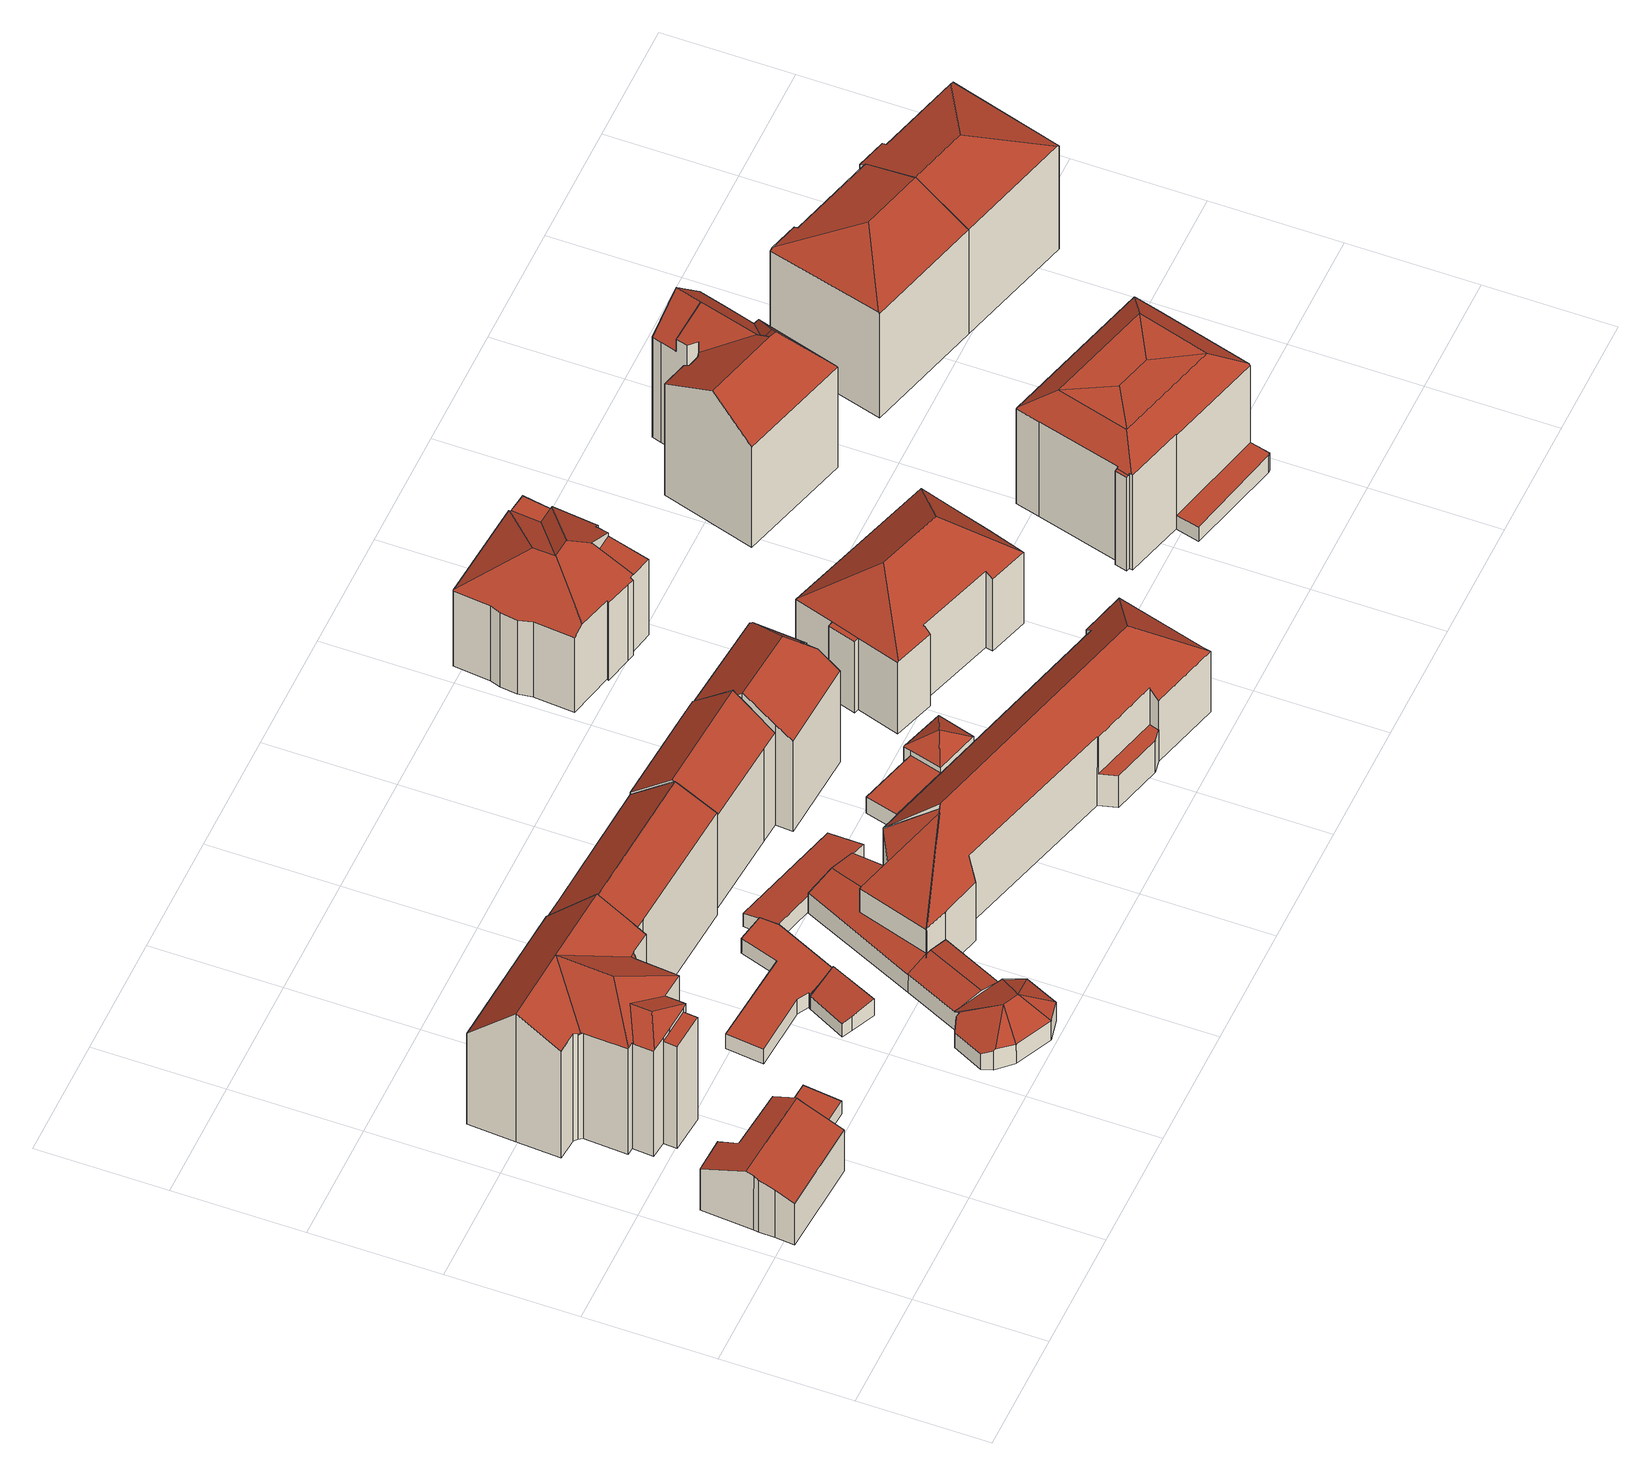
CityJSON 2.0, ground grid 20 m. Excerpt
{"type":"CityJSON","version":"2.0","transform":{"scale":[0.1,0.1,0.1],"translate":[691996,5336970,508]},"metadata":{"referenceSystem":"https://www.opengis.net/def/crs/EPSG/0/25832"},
"CityObjects":{
"building1":{"type":"Building","attributes":{"Gemeindeschluessel":"09162000","HoeheDach":"522.410","HoeheGrund":"511.193","Methode":"2000","NiedrigsteTraufeDesGebaeudes":"519.372","Geometrietyp2DReferenz":"3000","function":"31001_1000","roofType":"3100","measuredHeight":11.22,"storeysAboveGround":2},"address":[{"country":"Germany","locality":"München","thoroughfareName":"Franz-Joseph-Straße 9a"}],"geometry":[{"type":"Solid","lod":"2","boundaries":[[[[0,1,2,3,4,5]],[[6,7,8,9]],[[10,11,12,13,14,15,9,8,16,17]],[[3,2,11,10]],[[1,0,13,12]],[[18,19,17,16]],[[7,18,16,8]],[[20,21,15,14]],[[19,4,3,10,17]],[[0,5,20,14,13]],[[2,1,12,11]],[[20,5,4,19,18,7,6,21]],[[21,6,9,15]]]],"semantics":{"surfaces":[{"type":"RoofSurface","Dachneigung":"67.005","Dachorientierung":"4.004","Flaeche":"81.381","Z_MAX":"11.217","Z_MAX_ASL":"522.410","Z_MIN":"8.178","Z_MIN_ASL":"519.372"},{"type":"WallSurface"},{"type":"GroundSurface"},{"type":"RoofSurface","Dachneigung":"67.005","Dachorientierung":"184.004","Flaeche":"116.898","Z_MAX":"11.217","Z_MAX_ASL":"522.410","Z_MIN":"8.182","Z_MIN_ASL":"519.376"}],"values":[[0,1,2,1,1,1,1,1,1,1,1,3,1]]}}]},
"building2":{"type":"Building","attributes":{"Gemeindeschluessel":"09162000","HoeheDach":"513.738","HoeheGrund":"511.150","Methode":"1000","NiedrigsteTraufeDesGebaeudes":"513.738","Geometrietyp2DReferenz":"3000","function":"31001_2000","roofType":"1000","measuredHeight":2.59},"geometry":[{"type":"Solid","lod":"2","boundaries":[[[[22,23,24,25]],[[26,25,24,27]],[[28,22,25,26]],[[29,23,22,28]],[[23,29,27,24]],[[26,27,29,28]]]],"semantics":{"surfaces":[{"type":"WallSurface"},{"type":"GroundSurface"},{"type":"RoofSurface","Dachneigung":"90.000","Dachorientierung":"-1.000","Flaeche":"46.722","Z_MAX":"2.588","Z_MAX_ASL":"513.738","Z_MIN":"2.588","Z_MIN_ASL":"513.738"}],"values":[[0,1,0,2,0,0]]}}]},
"building3":{"type":"Building","attributes":{"Gemeindeschluessel":"09162000","HoeheDach":"536.770","HoeheGrund":"511.160","Methode":"2000","NiedrigsteTraufeDesGebaeudes":"529.244","Geometrietyp2DReferenz":"3000","function":"31001_1000","roofType":"3100","measuredHeight":25.61,"storeysAboveGround":6},"address":[{"country":"Germany","locality":"München","thoroughfareName":"Franz-Joseph-Straße 9"}],"geometry":[{"type":"Solid","lod":"2","boundaries":[[[[30,31,32,33,34,35,36,37]],[[38,39,40,41]],[[42,31,30,43,44]],[[45,46,47,48]],[[40,39,49,50,51,52]],[[53,45,48,54,55]],[[56,57,58,59]],[[60,61,62,63]],[[63,62,64,65,66,67,68,69,53,55,41,40,52,42,44,70,71,72,73,74,75,59,58,76,77]],[[78,79,72,71]],[[65,80,81,82,66]],[[66,82,36,35,67]],[[48,47,39,38,54]],[[83,84,79,78,85,86,87]],[[36,82,81,88,87,37]],[[89,90,57,56,91,83,87]],[[92,88,81,80]],[[79,84,73,72]],[[51,50,93,33,32]],[[35,34,68,67]],[[31,42,52,51,32]],[[34,33,93,94]],[[64,95,92,80,65]],[[57,90,76,58]],[[87,86,96,97,43,30,37]],[[87,88,92,95,61,60,98,89]],[[34,94,99,69,68]],[[61,95,64,62]],[[70,97,96,85,78,71]],[[76,90,89,98,77]],[[99,45,53,69]],[[54,38,41,55]],[[84,83,74,73]],[[83,91,75,74]],[[46,49,39,47]],[[91,56,59,75]],[[43,97,70,44]],[[98,60,63,77]],[[86,85,96]],[[46,45,99,94,93,50,49]]]],"semantics":{"surfaces":[{"type":"RoofSurface","Dachneigung":"52.654","Dachorientierung":"186.209","Flaeche":"39.785","Z_MAX":"25.608","Z_MAX_ASL":"536.769","Z_MIN":"21.067","Z_MIN_ASL":"532.227"},{"type":"WallSurface"},{"type":"GroundSurface"},{"type":"RoofSurface","Dachneigung":"90.000","Dachorientierung":"-1.000","Flaeche":"13.067","Z_MAX":"20.440","Z_MAX_ASL":"531.600","Z_MIN":"20.440","Z_MIN_ASL":"531.600"},{"type":"RoofSurface","Dachneigung":"58.223","Dachorientierung":"186.199","Flaeche":"68.770","Z_MAX":"25.610","Z_MAX_ASL":"536.770","Z_MIN":"21.060","Z_MIN_ASL":"532.220"},{"type":"RoofSurface","Dachneigung":"60.095","Dachorientierung":"96.090","Flaeche":"72.304","Z_MAX":"25.610","Z_MAX_ASL":"536.770","Z_MIN":"21.061","Z_MIN_ASL":"532.221"},{"type":"RoofSurface","Dachneigung":"44.431","Dachorientierung":"6.199","Flaeche":"253.975","Z_MAX":"25.610","Z_MAX_ASL":"536.770","Z_MIN":"18.084","Z_MIN_ASL":"529.244"},{"type":"RoofSurface","Dachneigung":"89.869","Dachorientierung":"119.270","Flaeche":"0.317","Z_MAX":"21.061","Z_MAX_ASL":"532.221","Z_MIN":"21.060","Z_MIN_ASL":"532.220"},{"type":"RoofSurface","Dachneigung":"65.144","Dachorientierung":"276.071","Flaeche":"16.443","Z_MAX":"23.220","Z_MAX_ASL":"534.380","Z_MIN":"21.074","Z_MIN_ASL":"532.234"},{"type":"RoofSurface","Dachneigung":"67.250","Dachorientierung":"96.072","Flaeche":"17.717","Z_MAX":"23.220","Z_MAX_ASL":"534.380","Z_MIN":"21.072","Z_MIN_ASL":"532.232"},{"type":"RoofSurface","Dachneigung":"58.655","Dachorientierung":"276.054","Flaeche":"69.654","Z_MAX":"25.610","Z_MAX_ASL":"536.770","Z_MIN":"21.060","Z_MIN_ASL":"532.220"},{"type":"RoofSurface","Dachneigung":"58.226","Dachorientierung":"186.192","Flaeche":"73.418","Z_MAX":"25.610","Z_MAX_ASL":"536.770","Z_MIN":"21.060","Z_MIN_ASL":"532.220"},{"type":"RoofSurface","Dachneigung":"89.851","Dachorientierung":"6.209","Flaeche":"0.092","Z_MAX":"21.061","Z_MAX_ASL":"532.221","Z_MIN":"21.060","Z_MIN_ASL":"532.220"},{"type":"RoofSurface","Dachneigung":"51.369","Dachorientierung":"186.200","Flaeche":"16.796","Z_MAX":"23.220","Z_MAX_ASL":"534.380","Z_MIN":"21.060","Z_MIN_ASL":"532.220"}],"values":[[0,1,1,1,1,1,1,1,2,1,1,1,3,4,5,6,7,1,8,1,1,9,1,1,10,11,1,1,1,1,1,1,1,1,1,1,1,1,12,13]]}}]},
"building4":{"type":"Building","attributes":{"Gemeindeschluessel":"09162000","HoeheDach":"514.193","HoeheGrund":"510.880","Methode":"1000","NiedrigsteTraufeDesGebaeudes":"513.519","Geometrietyp2DReferenz":"3000","function":"31001_2000","roofType":"1000","measuredHeight":3.31},"geometry":[{"type":"Solid","lod":"2","boundaries":[[[[100,101,102,103,104]],[[102,105,106,103]],[[107,106,105,108,109]],[[107,109,100,104]],[[101,108,105,102]],[[103,106,107,104]],[[100,109,108,101]]]],"semantics":{"surfaces":[{"type":"GroundSurface"},{"type":"WallSurface"},{"type":"RoofSurface","Dachneigung":"83.325","Dachorientierung":"295.095","Flaeche":"41.810","Z_MAX":"3.313","Z_MAX_ASL":"514.193","Z_MIN":"2.639","Z_MIN_ASL":"513.519"}],"values":[[0,1,2,1,1,1,1]]}}]},
"building5":{"type":"Building","attributes":{"Gemeindeschluessel":"09162000","HoeheDach":"513.811","HoeheGrund":"510.930","Methode":"1000","NiedrigsteTraufeDesGebaeudes":"513.811","Geometrietyp2DReferenz":"3000","function":"31001_2000","roofType":"1000","measuredHeight":2.88},"geometry":[{"type":"Solid","lod":"2","boundaries":[[[[110,111,112,113]],[[103,114,115,102]],[[116,117,114,103]],[[118,119,120,121]],[[102,121,120,122,123,124,110,113,116,103]],[[119,125,122,120]],[[125,126,123,122]],[[123,126,127,124]],[[115,118,121,102]],[[112,117,116,113]],[[127,111,110,124]],[[117,112,111,127,126,125,119,118,115,114]]]],"semantics":{"surfaces":[{"type":"WallSurface"},{"type":"GroundSurface"},{"type":"RoofSurface","Dachneigung":"90.000","Dachorientierung":"-1.000","Flaeche":"147.790","Z_MAX":"2.881","Z_MAX_ASL":"513.811","Z_MIN":"2.881","Z_MIN_ASL":"513.811"}],"values":[[0,0,0,0,1,0,0,0,0,0,0,2]]}}]},
"building6":{"type":"Building","attributes":{"Gemeindeschluessel":"09162000","HoeheDach":"534.720","HoeheGrund":"511.130","Methode":"2000","NiedrigsteTraufeDesGebaeudes":"528.884","Geometrietyp2DReferenz":"3000","function":"31001_1000","roofType":"3100","measuredHeight":23.59,"storeysAboveGround":6},"address":[{"country":"Germany","locality":"München","thoroughfareName":"Franz-Joseph-Straße 7"}],"geometry":[{"type":"Solid","lod":"2","boundaries":[[[[128,129,130,131]],[[132,133,134,135]],[[136,137,132,135,138]],[[129,139,140,130]],[[133,128,131,134]],[[141,142,143,144]],[[145,136,138,146]],[[136,145,147,148,149,137]],[[142,149,148,150,143]],[[148,147,151,150]],[[128,133,132,137,149,142,141,139,129]],[[139,141,144,140]],[[147,145,146,151]],[[150,151,146,138,135,134,131,130,140,144,143]]]],"semantics":{"surfaces":[{"type":"WallSurface"},{"type":"RoofSurface","Dachneigung":"48.668","Dachorientierung":"6.420","Flaeche":"220.846","Z_MAX":"23.590","Z_MAX_ASL":"534.720","Z_MIN":"17.754","Z_MIN_ASL":"528.884"},{"type":"RoofSurface","Dachneigung":"63.154","Dachorientierung":"186.420","Flaeche":"173.554","Z_MAX":"23.590","Z_MAX_ASL":"534.720","Z_MIN":"20.400","Z_MIN_ASL":"531.530"},{"type":"GroundSurface"}],"values":[[0,0,0,0,0,0,0,1,0,0,2,0,0,3]]}}]},
"building7":{"type":"Building","attributes":{"Gemeindeschluessel":"09162000","HoeheDach":"526.915","HoeheGrund":"510.510","Methode":"2000","NiedrigsteTraufeDesGebaeudes":"513.387","Geometrietyp2DReferenz":"3000","function":"31001_9998","roofType":"9999","measuredHeight":16.41},"geometry":[{"type":"Solid","lod":"2","boundaries":[[[[152,153,154]],[[155,156,157,158,159]],[[153,158,157,160,154]],[[161,162,163,164]],[[165,166,167,168]],[[166,169,167]],[[170,171,172,173,174]],[[175,176,177,178,179,180,181,182]],[[178,177,166,165,183,152,154,184]],[[185,183,173,172]],[[186,187,188,189,190]],[[152,183,185,191]],[[191,185,172,171,192,193,194,195,196,197,182,181,198,199,200,164,163,155,159]],[[177,176,166]],[[198,181,180,201,202]],[[170,174,165,168]],[[178,184,179]],[[190,203,204,186]],[[159,158,153,152,191]],[[200,205,206,207,161,164]],[[173,165,174]],[[193,167,169,208,194]],[[204,162,161,207,186]],[[187,206,205,209,210,188]],[[162,204,203,211,212,156,155,163]],[[169,166,176,175,213,214,215,208]],[[195,215,214,196]],[[186,207,206,187]],[[214,213,197,196]],[[190,211,203]],[[211,190,189,212]],[[160,157,156,201,180,179,184]],[[198,202,210,209,199]],[[154,160,184]],[[183,165,173]],[[194,208,215,195]],[[192,168,167,193]],[[170,168,192,171]],[[209,205,200,199]],[[201,156,212,189,188,210,202]],[[213,175,182,197]]]],"semantics":{"surfaces":[{"type":"WallSurface"},{"type":"RoofSurface","Dachneigung":"77.639","Dachorientierung":"114.746","Flaeche":"33.142","Z_MAX":"4.321","Z_MAX_ASL":"514.831","Z_MIN":"3.630","Z_MIN_ASL":"514.140"},{"type":"RoofSurface","Dachneigung":"59.253","Dachorientierung":"204.656","Flaeche":"24.293","Z_MAX":"6.550","Z_MAX_ASL":"517.060","Z_MIN":"3.778","Z_MIN_ASL":"514.288"},{"type":"RoofSurface","Dachneigung":"61.273","Dachorientierung":"222.460","Flaeche":"8.798","Z_MAX":"6.550","Z_MAX_ASL":"517.060","Z_MIN":"3.776","Z_MIN_ASL":"514.286"},{"type":"RoofSurface","Dachneigung":"62.797","Dachorientierung":"24.650","Flaeche":"34.836","Z_MAX":"6.550","Z_MAX_ASL":"517.060","Z_MIN":"3.760","Z_MIN_ASL":"514.270"},{"type":"GroundSurface"},{"type":"RoofSurface","Dachneigung":"62.518","Dachorientierung":"25.528","Flaeche":"1.083","Z_MAX":"6.550","Z_MAX_ASL":"517.060","Z_MIN":"3.833","Z_MIN_ASL":"514.343"},{"type":"RoofSurface","Dachneigung":"59.791","Dachorientierung":"168.060","Flaeche":"9.780","Z_MAX":"6.550","Z_MAX_ASL":"517.060","Z_MIN":"3.769","Z_MIN_ASL":"514.279"},{"type":"RoofSurface","Dachneigung":"29.244","Dachorientierung":"15.648","Flaeche":"31.025","Z_MAX":"16.405","Z_MAX_ASL":"526.915","Z_MIN":"8.857","Z_MIN_ASL":"519.367"},{"type":"RoofSurface","Dachneigung":"58.665","Dachorientierung":"114.799","Flaeche":"14.988","Z_MAX":"6.550","Z_MAX_ASL":"517.060","Z_MIN":"3.779","Z_MIN_ASL":"514.289"},{"type":"RoofSurface","Dachneigung":"46.856","Dachorientierung":"301.763","Flaeche":"25.159","Z_MAX":"16.096","Z_MAX_ASL":"526.606","Z_MIN":"8.857","Z_MIN_ASL":"519.367"},{"type":"RoofSurface","Dachneigung":"79.974","Dachorientierung":"107.502","Flaeche":"36.712","Z_MAX":"4.651","Z_MAX_ASL":"515.161","Z_MIN":"3.631","Z_MIN_ASL":"514.141"},{"type":"RoofSurface","Dachneigung":"60.148","Dachorientierung":"298.810","Flaeche":"35.839","Z_MAX":"6.550","Z_MAX_ASL":"517.060","Z_MIN":"2.877","Z_MIN_ASL":"513.387"},{"type":"RoofSurface","Dachneigung":"58.211","Dachorientierung":"287.584","Flaeche":"84.364","Z_MAX":"16.405","Z_MAX_ASL":"526.915","Z_MIN":"8.860","Z_MIN_ASL":"519.370"},{"type":"RoofSurface","Dachneigung":"81.966","Dachorientierung":"294.922","Flaeche":"47.997","Z_MAX":"4.321","Z_MAX_ASL":"514.831","Z_MIN":"3.631","Z_MIN_ASL":"514.141"},{"type":"RoofSurface","Dachneigung":"62.719","Dachorientierung":"67.966","Flaeche":"10.069","Z_MAX":"6.550","Z_MAX_ASL":"517.060","Z_MIN":"3.785","Z_MIN_ASL":"514.295"},{"type":"RoofSurface","Dachneigung":"82.136","Dachorientierung":"287.647","Flaeche":"82.217","Z_MAX":"4.651","Z_MAX_ASL":"515.161","Z_MIN":"3.631","Z_MIN_ASL":"514.141"}],"values":[[0,0,1,0,2,3,0,0,4,0,0,0,5,6,0,7,0,8,0,0,9,0,10,11,0,12,0,0,0,13,0,14,0,0,15,0,0,0,0,16,0]]}}]},
"building8":{"type":"Building","attributes":{"Gemeindeschluessel":"09162000","HoeheDach":"513.927","HoeheGrund":"510.720","Methode":"1000","NiedrigsteTraufeDesGebaeudes":"513.294","Geometrietyp2DReferenz":"3000","function":"31001_2000","roofType":"1000","measuredHeight":3.21},"geometry":[{"type":"Solid","lod":"2","boundaries":[[[[216,217,218,219]],[[220,221,222,223]],[[217,216,224,221,220,225,226]],[[225,220,223,227]],[[218,217,226,228]],[[229,224,216,219]],[[223,222,229,219,218,228,227]],[[221,224,229,222]],[[228,226,225,227]]]],"semantics":{"surfaces":[{"type":"WallSurface"},{"type":"RoofSurface","Dachneigung":"83.341","Dachorientierung":"15.619","Flaeche":"99.543","Z_MAX":"3.207","Z_MAX_ASL":"513.927","Z_MIN":"2.574","Z_MIN_ASL":"513.294"},{"type":"GroundSurface"}],"values":[[0,0,1,0,0,0,2,0,0]]}}]},
"building9":{"type":"Building","attributes":{"Gemeindeschluessel":"09162000","HoeheDach":"534.757","HoeheGrund":"510.860","Methode":"1000","NiedrigsteTraufeDesGebaeudes":"529.266","Geometrietyp2DReferenz":"3000","function":"31001_1000","roofType":"3100","measuredHeight":23.9,"storeysAboveGround":6},"address":[{"country":"Germany","locality":"München","thoroughfareName":"Franz-Joseph-Straße 5"}],"geometry":[{"type":"Solid","lod":"2","boundaries":[[[[230,231,232,233,234]],[[235,236,136,231,230]],[[237,238,239,240]],[[241,237,240,242]],[[243,244,242,240,239,236,235,245,246,247]],[[244,243,248,249]],[[242,244,249,241]],[[246,233,232,250,247]],[[238,136,236,239]],[[250,248,243,247]],[[234,233,246,245]],[[248,250,232,231,136,238,237,241,249]],[[245,235,230,234]]]],"semantics":{"surfaces":[{"type":"RoofSurface","Dachneigung":"48.926","Dachorientierung":"6.371","Flaeche":"152.810","Z_MAX":"23.897","Z_MAX_ASL":"534.757","Z_MIN":"18.443","Z_MIN_ASL":"529.303"},{"type":"WallSurface"},{"type":"GroundSurface"},{"type":"RoofSurface","Dachneigung":"48.926","Dachorientierung":"186.371","Flaeche":"151.145","Z_MAX":"23.897","Z_MAX_ASL":"534.757","Z_MIN":"18.406","Z_MIN_ASL":"529.266"}],"values":[[0,1,1,1,2,1,1,1,1,1,1,3,1]]}}]},
"building10":{"type":"Building","attributes":{"name":"Rudolf-Steiner-Schule München-Schwabing","Gemeindeschluessel":"09162000","HoeheDach":"527.550","HoeheGrund":"508.103","Methode":"2000","NiedrigsteTraufeDesGebaeudes":"514.417","Geometrietyp2DReferenz":"3000","function":"31001_9998","roofType":"3200","measuredHeight":19.45,"storeysAboveGround":3},"geometry":[{"type":"Solid","lod":"2","boundaries":[[[[251,252,253,254,255,256,257,258,259,260,261]],[[252,251,262,263,264,265]],[[260,259,266,267]],[[253,252,265,268]],[[269,270,256,255]],[[271,264,263,272]],[[257,273,274,258]],[[251,261,275,262]],[[276,277,272,263,262,275,267,266,274,273,278,279,280,281,282]],[[272,277,283,271]],[[284,270,281,280]],[[279,278,161,285]],[[255,254,283,277,276]],[[260,267,275,261]],[[259,258,274,266]],[[282,269,255,276]],[[281,270,269,282]],[[254,253,268,283]],[[161,257,256,270,284,285]],[[283,268,265,264,271]],[[273,257,161,278]],[[285,284,280,279]]]],"semantics":{"surfaces":[{"type":"RoofSurface","Dachneigung":"46.255","Dachorientierung":"195.340","Flaeche":"461.809","Z_MAX":"19.447","Z_MAX_ASL":"527.550","Z_MIN":"11.507","Z_MIN_ASL":"519.610"},{"type":"WallSurface"},{"type":"RoofSurface","Dachneigung":"49.283","Dachorientierung":"106.030","Flaeche":"88.130","Z_MAX":"19.447","Z_MAX_ASL":"527.550","Z_MIN":"12.099","Z_MIN_ASL":"520.202"},{"type":"GroundSurface"},{"type":"RoofSurface","Dachneigung":"47.548","Dachorientierung":"15.345","Flaeche":"433.674","Z_MAX":"19.447","Z_MAX_ASL":"527.550","Z_MIN":"12.078","Z_MIN_ASL":"520.181"},{"type":"RoofSurface","Dachneigung":"90.000","Dachorientierung":"-1.000","Flaeche":"24.701","Z_MAX":"6.314","Z_MAX_ASL":"514.417","Z_MIN":"6.314","Z_MIN_ASL":"514.417"}],"values":[[0,1,1,1,2,1,1,1,3,1,1,1,1,1,1,1,1,1,4,5,1,1]]}}]},
"building11":{"type":"Building","attributes":{"Gemeindeschluessel":"09162000","HoeheDach":"513.551","HoeheGrund":"510.420","Methode":"1000","NiedrigsteTraufeDesGebaeudes":"513.551","Geometrietyp2DReferenz":"3000","function":"31001_2000","roofType":"1000","measuredHeight":3.13},"geometry":[{"type":"Solid","lod":"2","boundaries":[[[[286,287,288,289]],[[287,290,291,288]],[[290,292,293,291]],[[292,290,287,286]],[[292,286,289,293]],[[291,293,289,288]]]],"semantics":{"surfaces":[{"type":"WallSurface"},{"type":"RoofSurface","Dachneigung":"90.000","Dachorientierung":"-1.000","Flaeche":"50.487","Z_MAX":"3.131","Z_MAX_ASL":"513.551","Z_MIN":"3.131","Z_MIN_ASL":"513.551"},{"type":"GroundSurface"}],"values":[[0,0,0,1,0,2]]}}]},
"building12":{"type":"Building","attributes":{"Gemeindeschluessel":"09162000","HoeheDach":"534.870","HoeheGrund":"510.974","Methode":"2000","NiedrigsteTraufeDesGebaeudes":"528.979","Geometrietyp2DReferenz":"3000","function":"31001_1000","roofType":"3200","measuredHeight":23.9,"storeysAboveGround":5},"address":[{"country":"Germany","locality":"München","thoroughfareName":"Franz-Joseph-Straße 3"}],"geometry":[{"type":"Solid","lod":"2","boundaries":[[[[294,295,296,297]],[[298,299,300,301,302]],[[303,301,300,304,305]],[[306,307,308,309]],[[305,304,310,311,295,294]],[[312,311,310,313,314]],[[295,311,312,296]],[[307,299,298,308]],[[315,297,296,312,314,309,308,298,302]],[[300,299,307,306,313,310,304]],[[313,306,309,314]],[[315,303,305,294,297]],[[301,303,315,302]]]],"semantics":{"surfaces":[{"type":"WallSurface"},{"type":"RoofSurface","Dachneigung":"41.685","Dachorientierung":"94.782","Flaeche":"35.674","Z_MAX":"23.896","Z_MAX_ASL":"534.870","Z_MIN":"18.435","Z_MIN_ASL":"529.409"},{"type":"RoofSurface","Dachneigung":"52.335","Dachorientierung":"185.141","Flaeche":"127.689","Z_MAX":"23.896","Z_MAX_ASL":"534.870","Z_MIN":"18.029","Z_MIN_ASL":"529.003"},{"type":"GroundSurface"},{"type":"RoofSurface","Dachneigung":"52.335","Dachorientierung":"5.141","Flaeche":"136.875","Z_MAX":"23.896","Z_MAX_ASL":"534.870","Z_MIN":"18.005","Z_MIN_ASL":"528.979"}],"values":[[0,0,1,0,2,0,0,0,3,4,0,0,0]]}}]},
"building13":{"type":"Building","attributes":{"Gemeindeschluessel":"09162000","HoeheDach":"517.040","HoeheGrund":"510.440","Methode":"2000","NiedrigsteTraufeDesGebaeudes":"514.571","Geometrietyp2DReferenz":"3000","function":"31001_2000","roofType":"3500","measuredHeight":6.6},"geometry":[{"type":"Solid","lod":"2","boundaries":[[[[289,316,317,318,319]],[[320,321,322,323,324]],[[293,325,326,316,289]],[[318,323,322,319]],[[327,324,323]],[[327,326,325,320,324]],[[317,327,323,318]],[[327,317,316,326]],[[321,293,289,319,322]],[[321,320,325,293]]]],"semantics":{"surfaces":[{"type":"WallSurface"},{"type":"RoofSurface","Dachneigung":"56.736","Dachorientierung":"286.797","Flaeche":"13.536","Z_MAX":"6.600","Z_MAX_ASL":"517.040","Z_MIN":"4.155","Z_MIN_ASL":"514.595"},{"type":"GroundSurface"},{"type":"RoofSurface","Dachneigung":"52.463","Dachorientierung":"197.200","Flaeche":"14.247","Z_MAX":"6.600","Z_MAX_ASL":"517.040","Z_MIN":"4.131","Z_MIN_ASL":"514.571"},{"type":"RoofSurface","Dachneigung":"52.458","Dachorientierung":"17.193","Flaeche":"13.972","Z_MAX":"6.600","Z_MAX_ASL":"517.040","Z_MIN":"4.238","Z_MIN_ASL":"514.678"},{"type":"RoofSurface","Dachneigung":"56.761","Dachorientierung":"106.860","Flaeche":"13.273","Z_MAX":"6.600","Z_MAX_ASL":"517.040","Z_MIN":"4.233","Z_MIN_ASL":"514.673"}],"values":[[0,1,2,3,4,0,5,0,0,0]]}}]},
"building14":{"type":"Building","attributes":{"Gemeindeschluessel":"09162000","HoeheDach":"530.690","HoeheGrund":"510.942","Methode":"2000","NiedrigsteTraufeDesGebaeudes":"525.635","Geometrietyp2DReferenz":"3000","function":"31001_9998","roofType":"3200","measuredHeight":19.75,"storeysAboveGround":3},"address":[{"country":"Germany","locality":"München","thoroughfareName":"Franz-Joseph-Straße 8"}],"geometry":[{"type":"Solid","lod":"2","boundaries":[[[[328,329,330,331]],[[329,332,333,330]],[[334,335,336,337]],[[337,338,339,334]],[[340,341,342,343]],[[343,342,344,345,346]],[[347,348,349,350,351,352]],[[353,354,347,352,355,331,330,333,356,357,358,338,337,336,359,360,340,343,346,361]],[[349,362,363,350]],[[364,365,366,367,368,369]],[[351,370,355,352]],[[371,339,338,358]],[[339,371,372,368,373,374,375,376,335,334]],[[355,370,377,378,328,331]],[[379,356,333,332]],[[329,328,378,362,369,368,372,380,379,332]],[[360,375,374,341,340]],[[346,345,366,365,361]],[[359,336,335,376]],[[381,354,353,382]],[[357,380,372,371,358]],[[342,341,374,373]],[[345,344,367,366]],[[376,375,360,359]],[[362,378,377,363]],[[344,342,373,368,367]],[[381,348,347,354]],[[379,380,357,356]],[[351,350,363,377,370]],[[382,353,361,365,364]],[[364,369,362,349,348,381,382]]]],"semantics":{"surfaces":[{"type":"WallSurface"},{"type":"GroundSurface"},{"type":"RoofSurface","Dachneigung":"54.409","Dachorientierung":"5.339","Flaeche":"26.360","Z_MAX":"19.748","Z_MAX_ASL":"530.690","Z_MIN":"14.948","Z_MIN_ASL":"525.890"},{"type":"RoofSurface","Dachneigung":"59.551","Dachorientierung":"275.074","Flaeche":"114.474","Z_MAX":"19.748","Z_MAX_ASL":"530.690","Z_MIN":"14.693","Z_MIN_ASL":"525.635"},{"type":"RoofSurface","Dachneigung":"63.477","Dachorientierung":"185.306","Flaeche":"81.906","Z_MAX":"19.748","Z_MAX_ASL":"530.690","Z_MIN":"15.099","Z_MIN_ASL":"526.041"},{"type":"RoofSurface","Dachneigung":"59.412","Dachorientierung":"5.346","Flaeche":"76.259","Z_MAX":"19.748","Z_MAX_ASL":"530.690","Z_MIN":"14.978","Z_MIN_ASL":"525.920"},{"type":"RoofSurface","Dachneigung":"90.000","Dachorientierung":"-1.000","Flaeche":"13.213","Z_MAX":"14.948","Z_MAX_ASL":"525.890","Z_MIN":"14.948","Z_MIN_ASL":"525.890"},{"type":"RoofSurface","Dachneigung":"60.580","Dachorientierung":"95.081","Flaeche":"39.763","Z_MAX":"19.748","Z_MAX_ASL":"530.690","Z_MIN":"14.948","Z_MIN_ASL":"525.890"},{"type":"RoofSurface","Dachneigung":"90.000","Dachorientierung":"-1.000","Flaeche":"28.163","Z_MAX":"15.098","Z_MAX_ASL":"526.040","Z_MIN":"15.098","Z_MIN_ASL":"526.040"},{"type":"RoofSurface","Dachneigung":"60.198","Dachorientierung":"95.120","Flaeche":"51.649","Z_MAX":"19.748","Z_MAX_ASL":"530.690","Z_MIN":"14.843","Z_MIN_ASL":"525.785"}],"values":[[0,0,0,0,0,0,0,1,0,2,0,0,3,0,0,4,0,0,0,0,0,5,6,0,0,7,0,0,8,0,9]]}}]},
"building15":{"type":"Building","attributes":{"Gemeindeschluessel":"09162000","HoeheDach":"532.460","HoeheGrund":"511.020","Methode":"2000","NiedrigsteTraufeDesGebaeudes":"521.970","Geometrietyp2DReferenz":"3000","function":"31001_1000","roofType":"3200","measuredHeight":21.44,"storeysAboveGround":4},"address":[{"country":"Germany","locality":"München","thoroughfareName":"Franz-Joseph-Straße 1"}],"geometry":[{"type":"Solid","lod":"2","boundaries":[[[[383,384,385,386]],[[387,388,389,390]],[[391,392,393,394]],[[385,395,396,386]],[[397,398,399,384,400]],[[401,402,403,404]],[[405,406,407,408,409]],[[388,410,411,389]],[[412,401,404,413]],[[395,414,415,396]],[[416,417,418,419]],[[399,398,420,421,422]],[[402,416,419,403]],[[423,412,413,424]],[[417,425,426,418]],[[414,395,385,384,399,422,407,406]],[[427,428,429,430]],[[431,397,432,387,390]],[[397,400,425,432]],[[429,428,393,392]],[[429,433,434,430]],[[434,433,421,420,435]],[[408,392,391,409]],[[416,402,401,412,423,436,410,388,387,432,425,417]],[[393,428,427,394]],[[436,423,424,437]],[[422,421,433,429,392,408,407]],[[426,425,400,384,383]],[[414,406,405,415]],[[410,436,437,411]],[[435,420,398,397,431]],[[390,389,411,437,424,413,404,403,419,418,426,383,386,396,415,405,409,391,394,427,430,434,435,431]]]],"semantics":{"surfaces":[{"type":"WallSurface"},{"type":"RoofSurface","Dachneigung":"46.695","Dachorientierung":"109.862","Flaeche":"95.271","Z_MAX":"21.440","Z_MAX_ASL":"532.460","Z_MIN":"14.180","Z_MIN_ASL":"525.200"},{"type":"RoofSurface","Dachneigung":"51.422","Dachorientierung":"19.369","Flaeche":"216.046","Z_MAX":"21.440","Z_MAX_ASL":"532.460","Z_MIN":"14.212","Z_MIN_ASL":"525.232"},{"type":"RoofSurface","Dachneigung":"51.422","Dachorientierung":"199.368","Flaeche":"193.704","Z_MAX":"21.440","Z_MAX_ASL":"532.460","Z_MIN":"14.220","Z_MIN_ASL":"525.240"},{"type":"RoofSurface","Dachneigung":"90.000","Dachorientierung":"-1.000","Flaeche":"3.882","Z_MAX":"14.180","Z_MAX_ASL":"525.200","Z_MIN":"14.180","Z_MIN_ASL":"525.200"},{"type":"RoofSurface","Dachneigung":"90.000","Dachorientierung":"-1.000","Flaeche":"6.549","Z_MAX":"10.950","Z_MAX_ASL":"521.970","Z_MIN":"10.950","Z_MIN_ASL":"521.970"},{"type":"RoofSurface","Dachneigung":"46.695","Dachorientierung":"289.863","Flaeche":"95.634","Z_MAX":"21.440","Z_MAX_ASL":"532.460","Z_MIN":"14.180","Z_MIN_ASL":"525.200"},{"type":"GroundSurface"}],"values":[[0,0,0,0,1,0,0,0,0,0,0,2,0,0,0,3,0,0,0,4,0,0,0,5,0,0,6,0,0,0,0,7]]}}]},
"building16":{"type":"Building","attributes":{"Gemeindeschluessel":"09162000","HoeheDach":"535.560","HoeheGrund":"508.890","Methode":"2000","NiedrigsteTraufeDesGebaeudes":"528.898","Geometrietyp2DReferenz":"3000","function":"31001_1000","roofType":"3200","measuredHeight":26.67,"storeysAboveGround":6},"address":[{"country":"Germany","locality":"München","thoroughfareName":"Franz-Joseph-Straße 4"}],"geometry":[{"type":"Solid","lod":"2","boundaries":[[[[438,439,440,441]],[[442,443,444,445,446,447]],[[448,449,450,451,452]],[[453,454,455]],[[456,457,458,459]],[[460,461,462,463,464]],[[439,454,453,440]],[[451,450,465,466]],[[467,438,441,466,465]],[[468,455,469,444,443,470]],[[471,456,459,472]],[[473,438,467,474]],[[470,443,442,475]],[[463,476,477,464]],[[470,475,458,457,468]],[[448,478,479,449]],[[476,480,481,477]],[[438,473,454,439]],[[441,440,453,452,451,466]],[[471,472,479,478]],[[462,461,446,445,469]],[[481,480,473,474]],[[468,457,456,471,478,448,452,453,455]],[[467,465,450,449,479,472,459,458,475,442,447,460,464,477,481,474]],[[446,461,460,447]],[[454,473,480,476,463,462,469,455]],[[444,469,445]]]],"semantics":{"surfaces":[{"type":"RoofSurface","Dachneigung":"36.960","Dachorientierung":"108.562","Flaeche":"55.813","Z_MAX":"26.670","Z_MAX_ASL":"535.560","Z_MIN":"20.027","Z_MIN_ASL":"528.917"},{"type":"WallSurface"},{"type":"RoofSurface","Dachneigung":"46.541","Dachorientierung":"18.249","Flaeche":"3.193","Z_MAX":"26.670","Z_MAX_ASL":"535.560","Z_MIN":"25.380","Z_MIN_ASL":"534.270"},{"type":"RoofSurface","Dachneigung":"60.463","Dachorientierung":"288.577","Flaeche":"39.363","Z_MAX":"25.380","Z_MAX_ASL":"534.270","Z_MIN":"22.371","Z_MIN_ASL":"531.261"},{"type":"RoofSurface","Dachneigung":"46.667","Dachorientierung":"18.249","Flaeche":"12.416","Z_MAX":"25.380","Z_MAX_ASL":"534.270","Z_MIN":"20.019","Z_MIN_ASL":"528.909"},{"type":"RoofSurface","Dachneigung":"45.639","Dachorientierung":"198.250","Flaeche":"154.967","Z_MAX":"26.670","Z_MAX_ASL":"535.560","Z_MIN":"20.009","Z_MIN_ASL":"528.899"},{"type":"RoofSurface","Dachneigung":"44.519","Dachorientierung":"288.576","Flaeche":"31.648","Z_MAX":"25.380","Z_MAX_ASL":"534.270","Z_MIN":"20.008","Z_MIN_ASL":"528.898"},{"type":"RoofSurface","Dachneigung":"62.352","Dachorientierung":"18.248","Flaeche":"98.014","Z_MAX":"26.670","Z_MAX_ASL":"535.560","Z_MIN":"22.287","Z_MIN_ASL":"531.178"},{"type":"GroundSurface"},{"type":"RoofSurface","Dachneigung":"44.248","Dachorientierung":"108.576","Flaeche":"89.280","Z_MAX":"25.380","Z_MAX_ASL":"534.270","Z_MIN":"20.019","Z_MIN_ASL":"528.909"}],"values":[[0,1,1,1,1,1,2,1,1,3,1,1,1,1,1,1,1,4,5,1,6,1,7,8,1,9,1]]}}]},
"building17":{"type":"Building","attributes":{"Gemeindeschluessel":"09162000","HoeheDach":"532.900","HoeheGrund":"510.943","Methode":"2000","NiedrigsteTraufeDesGebaeudes":"513.712","Geometrietyp2DReferenz":"3000","function":"31001_9998","roofType":"3400","measuredHeight":21.96,"storeysAboveGround":6},"address":[{"country":"Germany","locality":"München","thoroughfareName":"Leopoldstraße 19"}],"geometry":[{"type":"Solid","lod":"2","boundaries":[[[[482,483,484,485,486,487]],[[488,489,490,491,492]],[[493,494,495,496]],[[497,485,484,498]],[[486,499,500,487]],[[500,499,501,502,503]],[[504,505,506]],[[507,483,482,508]],[[509,498,484,483,507]],[[510,506,505,511]],[[485,497,494,511,505,501,499,486]],[[495,494,497,498,509,512]],[[491,513,514,492]],[[515,510,511]],[[516,517,518,519,520]],[[510,515,504,506]],[[515,521,519,518,504]],[[495,512,508,482,487,500,503,522,488,492,514,516,520,496]],[[501,505,504,518,517,513,491,490,523,502]],[[513,517,516,514]],[[490,489,524,523]],[[520,519,521,493,496]],[[493,521,515,511,494]],[[524,489,488,522]],[[503,502,523,524,522]],[[509,507,508,512]]]],"semantics":{"surfaces":[{"type":"WallSurface"},{"type":"RoofSurface","Dachneigung":"87.913","Dachorientierung":"285.597","Flaeche":"32.055","Z_MAX":"21.957","Z_MAX_ASL":"532.900","Z_MIN":"21.757","Z_MIN_ASL":"532.700"},{"type":"RoofSurface","Dachneigung":"87.613","Dachorientierung":"285.597","Flaeche":"56.290","Z_MAX":"3.441","Z_MAX_ASL":"514.384","Z_MIN":"2.770","Z_MIN_ASL":"513.712"},{"type":"RoofSurface","Dachneigung":"87.943","Dachorientierung":"195.600","Flaeche":"65.949","Z_MAX":"21.957","Z_MAX_ASL":"532.900","Z_MIN":"21.757","Z_MIN_ASL":"532.700"},{"type":"RoofSurface","Dachneigung":"55.098","Dachorientierung":"195.600","Flaeche":"113.532","Z_MAX":"21.757","Z_MAX_ASL":"532.700","Z_MIN":"18.757","Z_MIN_ASL":"529.700"},{"type":"RoofSurface","Dachneigung":"88.124","Dachorientierung":"105.597","Flaeche":"35.652","Z_MAX":"21.957","Z_MAX_ASL":"532.900","Z_MIN":"21.757","Z_MIN_ASL":"532.700"},{"type":"RoofSurface","Dachneigung":"88.124","Dachorientierung":"15.600","Flaeche":"72.301","Z_MAX":"21.957","Z_MAX_ASL":"532.900","Z_MIN":"21.757","Z_MIN_ASL":"532.700"},{"type":"RoofSurface","Dachneigung":"55.098","Dachorientierung":"15.600","Flaeche":"104.138","Z_MAX":"21.757","Z_MAX_ASL":"532.700","Z_MIN":"18.997","Z_MIN_ASL":"529.940"},{"type":"GroundSurface"},{"type":"RoofSurface","Dachneigung":"55.098","Dachorientierung":"285.597","Flaeche":"79.616","Z_MAX":"21.757","Z_MAX_ASL":"532.700","Z_MIN":"18.757","Z_MIN_ASL":"529.700"},{"type":"RoofSurface","Dachneigung":"90.000","Dachorientierung":"-1.000","Flaeche":"0.836","Z_MAX":"18.757","Z_MAX_ASL":"529.700","Z_MIN":"18.757","Z_MIN_ASL":"529.700"},{"type":"RoofSurface","Dachneigung":"55.070","Dachorientierung":"105.616","Flaeche":"74.678","Z_MAX":"21.757","Z_MAX_ASL":"532.700","Z_MIN":"19.008","Z_MIN_ASL":"529.951"}],"values":[[0,0,0,0,0,0,1,0,2,3,4,0,0,5,0,6,7,8,9,0,10,0,11,0,0,0]]}}]},
"building18":{"type":"Building","attributes":{"Gemeindeschluessel":"09162000","HoeheDach":"535.332","HoeheGrund":"510.740","Methode":"1000","NiedrigsteTraufeDesGebaeudes":"531.343","Geometrietyp2DReferenz":"3000","function":"31001_9998","roofType":"3200","measuredHeight":24.59,"storeysAboveGround":6},"address":[{"country":"Germany","locality":"München","thoroughfareName":"Franz-Joseph-Straße 2"}],"geometry":[{"type":"Solid","lod":"2","boundaries":[[[[525,526,527,528]],[[528,527,529,530,531,532,533,534]],[[535,530,529,536,537]],[[535,538,531,530]],[[539,540,526,525,541]],[[538,542,532,531]],[[542,543,533,532]],[[533,543,541,525,528,534]],[[536,540,539,537]],[[541,543,542,538,535,537,539]],[[529,527,526,540,536]]]],"semantics":{"surfaces":[{"type":"WallSurface"},{"type":"GroundSurface"},{"type":"RoofSurface","Dachneigung":"68.032","Dachorientierung":"197.847","Flaeche":"151.232","Z_MAX":"24.592","Z_MAX_ASL":"535.332","Z_MIN":"20.795","Z_MIN_ASL":"531.535"},{"type":"RoofSurface","Dachneigung":"68.032","Dachorientierung":"290.156","Flaeche":"97.864","Z_MAX":"24.592","Z_MAX_ASL":"535.332","Z_MIN":"20.603","Z_MIN_ASL":"531.343"},{"type":"RoofSurface","Dachneigung":"68.032","Dachorientierung":"17.847","Flaeche":"141.277","Z_MAX":"24.592","Z_MAX_ASL":"535.332","Z_MIN":"20.800","Z_MIN_ASL":"531.540"}],"values":[[0,1,0,0,2,0,0,0,3,4,0]]}}]},
"building19":{"type":"Building","attributes":{"Gemeindeschluessel":"09162000","HoeheDach":"535.332","HoeheGrund":"510.730","Methode":"1000","NiedrigsteTraufeDesGebaeudes":"531.341","Geometrietyp2DReferenz":"3000","function":"31001_1000","roofType":"3200","measuredHeight":24.6,"storeysAboveGround":6},"address":[{"country":"Germany","locality":"München","thoroughfareName":"Leopoldstraße 21"}],"geometry":[{"type":"Solid","lod":"2","boundaries":[[[[543,542,532,533]],[[544,545,546,547,542,543,548,549]],[[550,545,544,551,552]],[[542,547,553,532]],[[534,528,525,548,543,533]],[[547,546,554,553]],[[528,534,533,532,553,554,550,552,555]],[[555,552,551,556]],[[525,528,555,556,557]],[[557,549,548,525]],[[551,544,549,557,556]],[[546,545,550,554]]]],"semantics":{"surfaces":[{"type":"WallSurface"},{"type":"RoofSurface","Dachneigung":"67.986","Dachorientierung":"17.764","Flaeche":"136.685","Z_MAX":"24.602","Z_MAX_ASL":"535.332","Z_MIN":"20.778","Z_MIN_ASL":"531.508"},{"type":"GroundSurface"},{"type":"RoofSurface","Dachneigung":"67.986","Dachorientierung":"197.765","Flaeche":"148.627","Z_MAX":"24.602","Z_MAX_ASL":"535.332","Z_MIN":"20.778","Z_MIN_ASL":"531.508"},{"type":"RoofSurface","Dachneigung":"67.986","Dachorientierung":"109.968","Flaeche":"98.491","Z_MAX":"24.602","Z_MAX_ASL":"535.332","Z_MIN":"20.611","Z_MIN_ASL":"531.341"}],"values":[[0,1,0,0,0,0,2,0,0,3,4,0]]}}]}
},
"vertices":[
[163,271,129],[68,281,127],[71,313,114],[16,316,114],[10,246,144],[160,235,144],[6,174,114],[8,203,126],[8,203,32],[6,174,32],[16,316,32],[71,313,32],[68,281,32],[163,271,32],[159,219,32],[156,164,32],[9,228,32],[10,235,32],[9,228,136],[10,235,140],[159,219,137],[156,164,114],
[251,207,57],[174,212,57],[174,212,31],[251,207,31],[258,266,31],[179,272,31],[258,266,57],[179,272,57],
[73,444,243],[84,443,243],[84,442,242],[132,467,264],[181,435,242],[222,432,242],[222,433,243],[149,497,288],[107,387,236],[109,408,236],[109,408,32],[107,387,32],[84,443,32],[72,444,243],[72,444,32],[169,404,242],[128,407,242],[128,407,236],[169,404,236],[109,408,242],[83,411,243],[82,411,242],[82,411,32],[169,404,32],[167,382,236],[167,382,32],[241,652,212],[278,649,213],[278,649,32],[241,652,32],[276,520,253],[275,502,242],[275,502,32],[276,520,32],[238,505,32],[234,502,32],[228,497,32],[222,432,32],[181,435,32],[178,404,32],[76,511,32],[71,517,32],[66,522,32],[31,525,32],[35,592,32],[40,666,32],[279,580,32],[279,573,32],[71,517,243],[66,522,246],[234,502,242],[228,497,242],[228,497,243],[35,592,288],[31,525,246],[71,516,242],[76,516,242],[155,584,288],[229,505,242],[279,575,288],[279,580,283],[40,666,213],[237,505,242],[130,434,264],[178,404,243],[238,505,243],[75,512,242],[76,511,242],[279,573,286],[178,404,242],
[399,253,29],[383,261,29],[413,320,29],[469,310,29],[435,236,29],[413,320,55],[469,310,62],[435,236,62],[383,261,55],[399,253,57],
[472,445,29],[472,445,58],[517,437,58],[517,437,29],[469,310,58],[413,320,58],[515,408,29],[515,408,58],[415,323,58],[398,333,58],[398,333,29],[415,323,29],[297,340,29],[303,398,29],[452,385,29],[297,340,58],[303,398,58],[452,385,58],
[522,501,235],[303,518,236],[303,518,31],[522,501,31],[526,562,266],[522,507,238],[522,507,31],[526,562,31],[526,566,266],[526,564,267],[526,566,31],[276,520,236],[276,520,31],[279,573,262],[279,580,266],[279,580,31],[279,573,31],[530,631,209],[530,631,31],[316,646,209],[278,649,209],[279,582,267],[278,649,31],[316,646,31],
[528,93,63],[528,93,61],[523,96,63],[534,201,25],[534,201,67],[542,198,68],[573,189,61],[573,189,25],[500,106,68],[667,319,134],[686,244,186],[686,244,25],[667,319,25],[493,50,91],[469,61,91],[431,27,63],[489,0,63],[411,49,65],[523,7,63],[523,7,25],[547,59,25],[547,59,63],[523,8,63],[452,119,66],[453,121,66],[455,125,63],[456,127,63],[456,127,61],[495,211,61],[495,211,25],[452,119,25],[534,90,63],[464,123,63],[534,90,25],[629,297,114],[629,297,67],[602,305,72],[570,313,67],[570,313,114],[528,93,25],[489,0,25],[431,27,25],[409,51,25],[403,67,25],[426,115,25],[447,121,25],[577,391,25],[669,365,25],[665,320,25],[495,212,61],[577,391,65],[675,240,189],[681,242,183],[665,320,62],[667,319,61],[667,319,133],[409,51,63],[669,365,63],[625,377,72],[535,201,114],[535,201,67],[447,121,63],[426,115,54],[403,67,56],
[517,437,56],[519,462,53],[519,462,27],[517,437,27],[669,365,59],[577,391,59],[577,391,27],[669,365,27],[515,408,59],[692,358,59],[698,413,53],[692,358,27],[698,413,27],[515,408,27],
[530,631,213],[526,568,268],[709,555,268],[715,617,213],[678,620,213],[530,631,29],[526,566,29],[522,507,214],[526,562,262],[526,562,29],[522,507,29],[671,495,213],[671,495,29],[708,542,29],[705,492,29],[678,620,29],[715,617,29],[708,552,29],[708,542,256],[705,492,213],[708,552,265],
[927,115,138],[928,114,137],[1038,84,137],[1033,69,122],[1143,39,122],[1082,135,195],[686,244,195],[534,201,117],[573,189,116],[637,172,117],[659,191,140],[927,115,1],[935,87,1],[935,87,64],[928,114,64],[573,189,1],[637,172,1],[1038,84,64],[1146,52,122],[1186,190,122],[1013,66,64],[1013,66,1],[686,244,1],[534,201,1],[659,191,1],[1143,39,1],[1033,69,1],[667,319,1],[1106,198,1],[1115,209,1],[1186,190,1],[1146,52,1],[1033,69,64],[1115,209,122],[1106,198,135],
[855,313,56],[762,339,56],[762,339,24],[855,313,24],[776,389,56],[776,389,24],[869,363,56],[869,363,24],
[843,455,212],[702,465,210],[702,465,30],[843,455,30],[879,602,30],[879,602,210],[878,597,214],[867,514,219],[867,514,30],[850,515,238],[824,531,269],[847,489,238],[708,552,260],[715,617,210],[715,617,30],[708,552,30],[708,541,269],[704,492,231],[704,492,30],[708,542,268],[708,542,30],[850,515,30],
[924,294,24],[924,294,67],[923,294,67],[855,313,66],[871,374,66],[869,363,66],[855,315,67],[898,333,90],[873,373,67],[871,374,24],[941,352,24],[941,352,67],
[917,791,182],[916,787,180],[916,787,29],[917,791,29],[905,790,181],[905,790,29],[792,905,176],[795,931,177],[795,931,29],[792,905,29],[795,883,29],[795,883,179],[970,991,29],[970,991,179],[969,989,180],[969,989,29],[971,988,179],[1002,984,179],[1002,984,29],[984,870,29],[984,870,184],[978,849,186],[978,849,180],[974,835,180],[974,835,29],[1000,940,29],[990,869,29],[959,782,29],[862,800,29],[863,803,29],[790,820,29],[800,947,29],[806,1004,29],[995,940,29],[929,853,214],[929,853,180],[998,940,179],[995,940,179],[995,941,179],[967,943,179],[877,884,227],[909,881,227],[959,782,180],[790,820,179],[807,816,190],[879,918,227],[807,1004,180],[806,1004,179],[800,947,179],[924,790,180],[924,790,182],[862,800,184],[863,803,186],[990,869,180],[1000,940,178],
[1171,323,30],[1171,323,172],[1109,343,173],[1109,343,30],[1210,435,140],[1213,434,140],[1213,434,30],[1210,435,30],[941,469,30],[941,469,172],[933,471,172],[933,471,30],[1111,354,182],[1111,354,30],[1207,436,172],[1225,495,173],[1125,432,245],[1191,383,172],[1211,398,140],[1207,393,140],[1207,393,30],[1211,398,30],[984,382,30],[984,382,173],[922,402,174],[920,403,172],[920,403,30],[1216,423,140],[1216,423,30],[1214,404,140],[1214,404,30],[988,393,183],[988,393,30],[1202,389,140],[1197,385,140],[1197,385,30],[1202,389,30],[1225,496,172],[975,574,172],[1021,465,245],[1216,410,140],[1216,410,30],[1191,383,140],[1191,383,30],[947,515,30],[947,515,172],[955,513,172],[955,513,30],[1207,436,30],[1207,436,140],[974,574,172],[974,574,30],[1225,496,30],[1216,417,140],[1216,417,30],
[1395,803,209],[1340,760,263],[1327,749,276],[1355,673,211],[1294,865,9],[1294,865,233],[1299,883,233],[1299,883,209],[1306,908,209],[1306,908,9],[1219,867,232],[1219,867,9],[1176,722,9],[1176,722,209],[1195,787,276],[1316,753,276],[1319,766,263],[1323,776,263],[1278,843,236],[1284,845,234],[1284,845,9],[1278,843,9],[1311,923,9],[1311,923,209],[1361,909,263],[1362,909,262],[1362,909,9],[1355,671,9],[1355,671,209],[1395,803,9],[1288,846,233],[1349,868,263],[1301,851,239],[1259,848,236],[1259,848,9],[1386,806,209],[1386,806,9],[1301,851,9],[1410,895,211],[1410,895,9],[1260,856,232],[1260,856,9],[1400,856,210],[1400,856,9],
[1400,163,29],[1400,163,57],[1409,199,57],[1409,199,217],[1410,200,218],[1410,200,29],[1318,251,29],[1318,251,217],[1323,250,217],[1325,250,219],[1325,250,29],[1608,311,220],[1565,159,220],[1565,159,29],[1608,311,29],[1564,156,217],[1564,156,64],[1318,225,218],[1318,225,29],[1319,227,219],[1319,231,219],[1319,231,29],[1400,367,247],[1368,255,247],[1436,294,249],[1552,124,64],[1552,124,29],[1556,124,64],[1494,278,249],[1538,208,247],[1556,124,29],[1360,379,218],[1360,379,29],[1570,320,247],[1370,417,29],[1370,417,218],[1372,416,219],[1618,348,219],[1618,348,29],[1618,347,220],[1313,232,29],[1317,231,217],[1313,232,217],
[1632,595,235],[1445,647,235],[1445,647,27],[1632,595,27],[1496,828,27],[1547,814,27],[1546,808,27],[1685,769,27],[1688,768,27],[1658,676,27],[1547,814,235],[1496,828,233],[1501,827,235],[1546,808,238],[1562,712,273],[1446,649,236],[1661,684,273],[1685,769,238],[1688,768,238],
[1866,718,238],[1731,756,238],[1733,763,235],[1686,776,235],[1661,685,273],[1756,659,273],[1731,756,27],[1872,717,236],[1872,717,27],[1686,776,27],[1733,763,27],[1822,542,27],[1822,542,233],[1818,543,235]
]}
